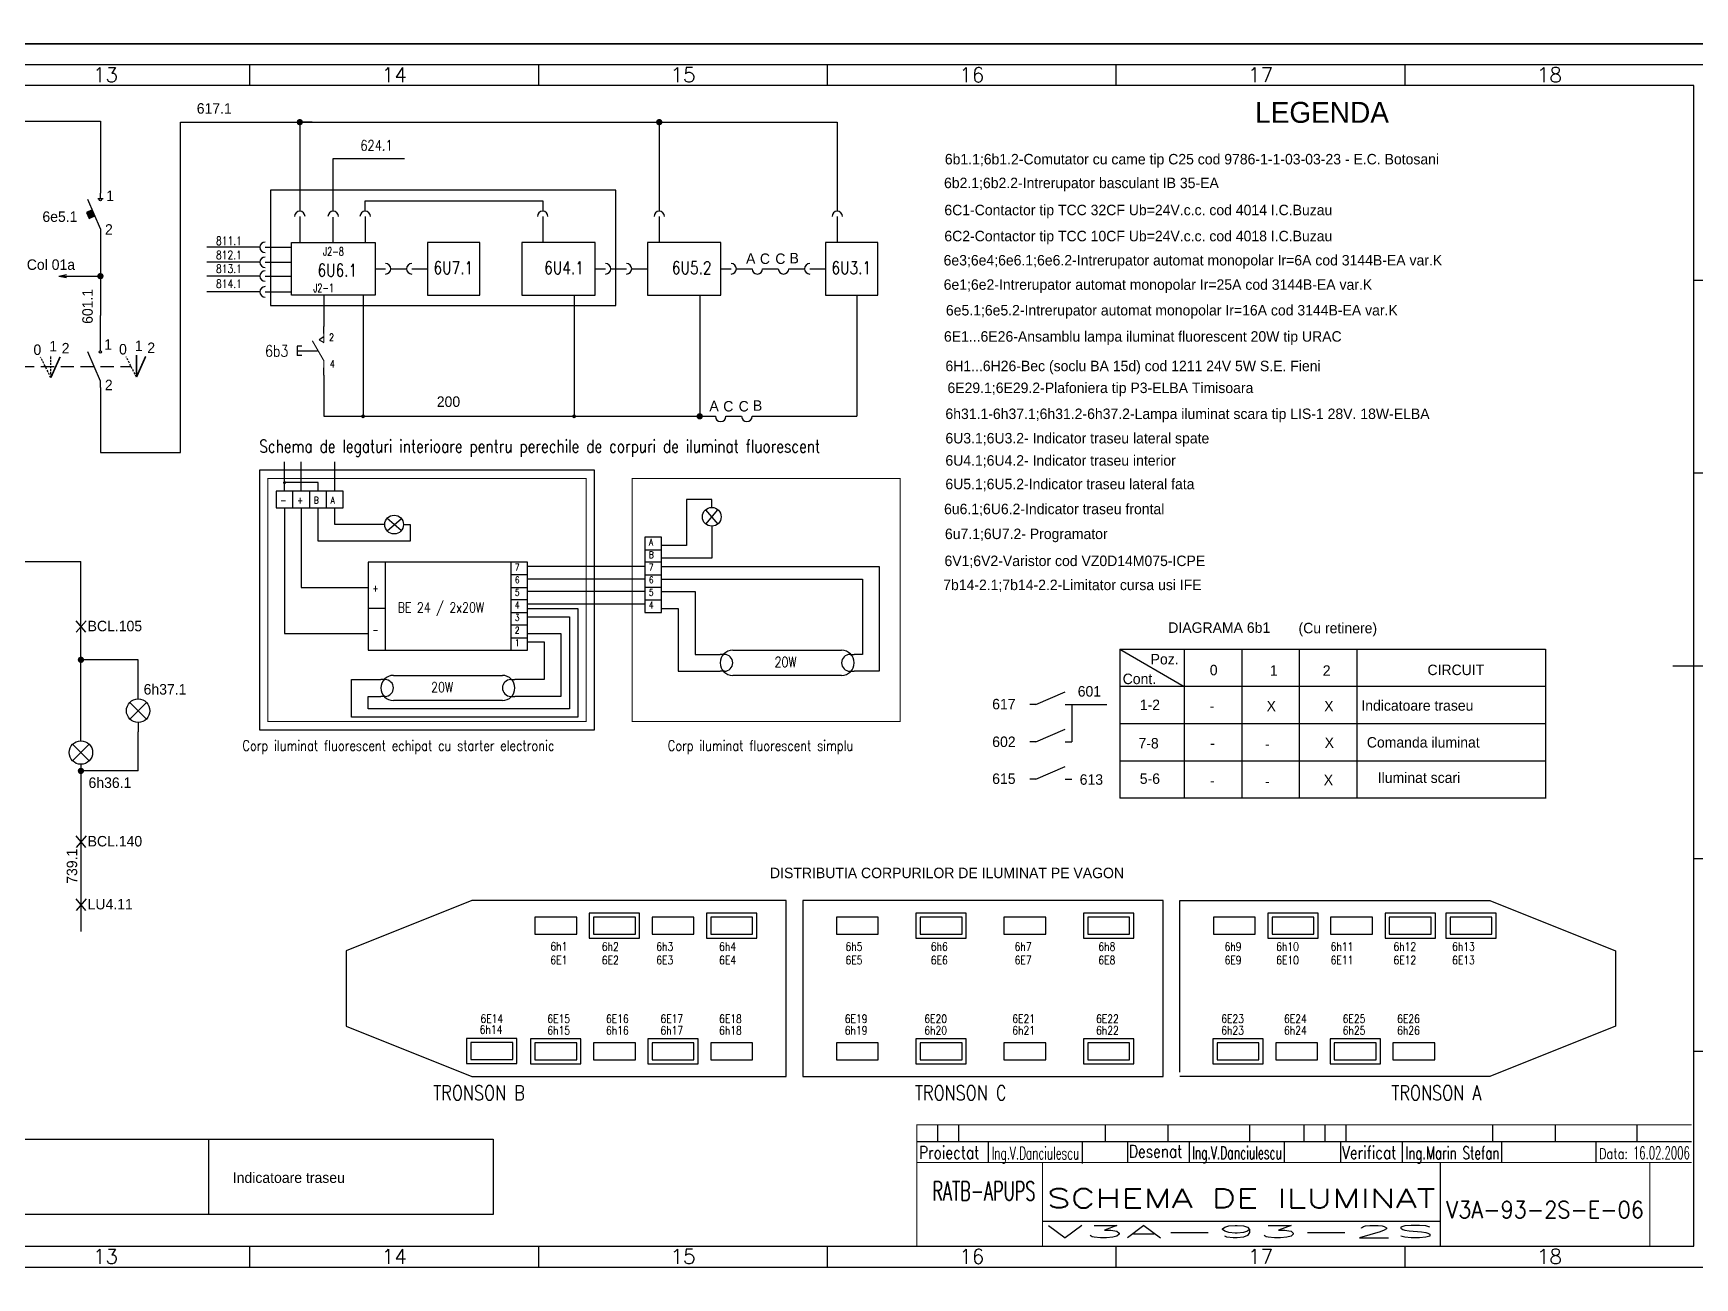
# Model space of a CAD drawing. Header units: millimetres. Extents: x 779 to 5457, y 14 to 905.
# Drawn here: x 1633.7 to 2030.3, y 313.4 to 610.4 of the extents above; entities that cross this region are included whole.
import ezdxf
from ezdxf.enums import TextEntityAlignment as Align

# ---------------------------------------------------------------- set-up
doc = ezdxf.new("R2010")
doc.units = ezdxf.units.MM
doc.linetypes.add('DASHED', pattern=[0.75, 0.5, -0.25])
doc.linetypes.add('HIDDEN2', pattern=[4.7625, 3.175, -1.5875])
doc.layers.add('INDICATOR', color=7, linetype='Continuous')
doc.styles.add('ISO', font='SIMPLEX.shx')
doc.styles.add('ROMANS', font='ROMANS.shx', dxfattribs={"width": 0.8})

# ---------------------------------------------------------------- blocks, each defined once
blk = doc.blocks.new('6a4')
at = {"color": 70}
for p, q in [((-354.73, 287), (-354.73, 292)), ((-285.78, 287), (-285.78, 292)), ((-216.84, 287), (-216.84, 292)), ((-147.9, 287), (-147.9, 292)), ((-78.95, 287), (-78.95, 292)), ((-5, 240.5), (-10, 240.5)), ((-5, 194.5), (-10, 194.5)), ((-15, 148.5), (-5, 148.5)), ((-5, 102.5), (-10, 102.5)), ((-5, 56.5), (-10, 56.5)), ((-354.73, 5), (-354.73, 10)), ((-285.78, 5), (-285.78, 10)), ((-216.84, 5), (-216.84, 10)), ((-147.9, 5), (-147.9, 10)), ((-78.95, 5), (-78.95, 10))]:
    blk.add_line(p, q, dxfattribs=at)
at = {"color": 240}
for points in [[(0, 0), (0, 297), (-1261, 297), (-1261, 0)], [(-5, 5), (-5, 292), (-1256, 292), (-1256, 5)]]:
    blk.add_lwpolyline(points, close=True, dxfattribs=at)
at = {"color": 70}
blk.add_lwpolyline([(-1251, 287), (-1251, 10), (-10, 10), (-10, 287)], close=True, dxfattribs=at)
at = {"color": 50, "style": 'ISO'}
for s, p in [('13', (-389.2, 289.59)), ('14', (-320.26, 289.59)), ('15', (-251.31, 289.59)), ('16', (-182.37, 289.59)), ('17', (-113.42, 289.59)), ('18', (-44.48, 289.59)), ('13', (-389.2, 7.59)), ('14', (-320.26, 7.59)), ('15', (-251.31, 7.59)), ('16', (-182.37, 7.59)), ('17', (-113.42, 7.59)), ('18', (-44.48, 7.59))]:
    blk.add_text(s, height=3.5, dxfattribs=at).set_placement(p, align=Align.MIDDLE)
blk = doc.blocks.new('BUT-REV')
at = {"linetype": 'Continuous'}
for p, q in [((0, -2.5), (0, 0)), ((0, -3.63), (-1.69, -4.63)), ((-1.69, -4.63), (0.01, -5.65)), ((-9.39, -6.89), (-9.39, -10.11)), ((-7.74, -6.89), (-9.39, -6.89)), ((-9.39, -8.5), (-2.27, -8.48)), ((-7.74, -10.11), (-9.39, -10.11)), ((0, -17), (0, -14.5))]:
    blk.add_line(p, q, dxfattribs=at)
at = {"linetype": 'Continuous', "const_width": 0.4, "flags": 128}
blk.add_lwpolyline([(0, -12), (-4.04, -5)], dxfattribs=at)
at = {"linetype": 'Continuous', "const_width": 0.4}
for points in [[(0, -5.71), (0, -2.5)], [(0, -14.5), (0, -12)]]:
    blk.add_lwpolyline(points, dxfattribs=at)
at = {"linetype": 'Continuous', "style": 'ROMANS', "width": 0.8}
for tag, p in [('1', (1.8, -5.02)), ('2', (2.09, -14.29))]:
    blk.add_attdef(tag, p, '', height=2.5, dxfattribs=at)
blk.add_attdef('P1', text='', height=4, dxfattribs=at).set_placement((-12.44, -8.54), align=Align.MIDDLE_RIGHT)
blk = doc.blocks.new('BILUTA')
at = {"linetype": 'Continuous', "flags": 128}
blk.add_lwpolyline([(-0.225, 0, 0.45, 0.45, 1), (0.225, 0, 0.45, 0.45, 1)], format="xyseb", close=True, dxfattribs=at)
blk = doc.blocks.new('indic-el')
at = {"layer": 'INDICATOR', "color": 1}
for p, q in [((-180, 25), (-180, 29)), ((-175, 25), (-175, 29)), ((-140, 25), (-140, 29)), ((-125, 25), (-125, 29)), ((-105.5, 25), (-105.5, 29)), ((-87.5, 25), (-87.5, 29)), ((-82.5, 25), (-82.5, 29)), ((-47.5, 25), (-47.5, 29)), ((-32.5, 25), (-32.5, 29)), ((-13, 25), (-13, 29)), ((-167.9, 20), (-167.9, 25)), ((-145.42, 19.8), (-145.42, 24.8)), ((-134.65, 20.08), (-134.65, 25.08)), ((-119.93, 20), (-119.93, 25)), ((-97.19, 20), (-97.19, 25)), ((-83.77, 20), (-83.77, 25)), ((-69.03, 20), (-69.03, 25)), ((-45.33, 20), (-45.33, 25)), ((-22.83, 20), (-22.83, 25)), ((-155, 6), (-60, 6))]:
    blk.add_line(p, q, dxfattribs=at)
at = {"layer": 'INDICATOR'}
blk.add_line((-92.5, 25), (-92.5, 29), dxfattribs=at)
at = {"layer": 'INDICATOR', "const_width": 0.3, "flags": 128}
for points in [[(0, 29), (-185, 29), (-185, 0)], [(0, 25), (-185, 25)], [(0, 20), (-185, 20)], [(-155, 0), (-155, 20)], [(-60, 0), (-60, 20)], [(-10, 0), (-10, 20)]]:
    blk.add_lwpolyline(points, dxfattribs=at)
at = {"layer": 'INDICATOR', "color": 1, "style": 'ROMANS', "width": 0.8}
for s, height, p in [('Proiectat', 3, (-184.48, 20.88)), ('Desenat', 3, (-134.37, 21.17)), ('Verificat', 3, (-83.49, 20.88)), ('Data:', 2.5, (-22.15, 20.88))]:
    blk.add_text(s, height=height, dxfattribs=at).set_placement(p)
at = {"layer": 'INDICATOR', "style": 'ROMANS', "width": 0.570908}
blk.add_text('RATB-APUPS', height=4.5, dxfattribs=at).set_placement((-181.28, 10.96), (-156.69, 10.96), align=Align.FIT)
at = {"layer": 'INDICATOR', "color": 1, "style": 'ROMANS'}
for tag, height, width, p, p2 in [('DESENAT', 3, 1.116423, (-119.25, 20.84), (-97.88, 20.84)), ('DATA', 3, 1.321041, (-14.04, 20.81), (-0.45, 20.81)), ('PROIECTAT', 3, 0.908325, (-167.12, 20.74), (-146.23, 20.74)), ('VERIFICAT', 3, 1.074468, (-68.34, 20.8), (-45.93, 20.8)), ('NUME_DESEN', 4.5, 2.080219, (-153.9, 9.22), (-61.18, 9.22)), ('NUMAR', 4, 2.383056, (-58.61, 6.76), (-11.4, 6.76)), ('ANS', 3, 11.421134, (-154.04, 2.01), (-61.04, 2.01))]:
    blk.add_attdef(tag, text='', height=height, dxfattribs=dict(at, width=width)).set_placement(p, p2, align=Align.FIT)

msp = doc.modelspace()

# ---------------------------------------------------------------- linework, layer by layer
at = {"color": 1}
for p, q in [((1373.42, 589.49), (1649.71, 589.49)), ((1649.71, 589.49), (1649.71, 572.24)), ((1668.84, 589.22), (1825.62, 589.22)), ((1668.84, 542.97), (1668.84, 589.22)), ((1697.3, 589.22), (1697.3, 567.97)), ((1700.29, 589.22), (1697.3, 589.22)), ((1783.12, 589.22), (1783.12, 567.97)), ((1825.62, 589.22), (1825.62, 567.97)), ((1705.28, 580.53), (1722.29, 580.53)), ((1705.28, 567.97), (1705.28, 580.53)), ((1649.71, 570.99), (1649.71, 572.24)), ((1772.79, 572.97), (1690.29, 572.97)), ((1690.29, 572.97), (1690.29, 545.47)), ((1772.79, 545.47), (1772.79, 572.97)), ((1649.71, 563.74), (1646.71, 570.74)), ((1649.08, 570.99), (1650.34, 570.99)), ((1712.92, 570.47), (1755.29, 570.47)), ((1712.92, 567.97), (1712.92, 570.47)), ((1755.29, 570.47), (1755.29, 567.97)), ((1649.71, 563.74), (1649.71, 562.24)), ((1697.3, 566.72), (1697.3, 560.47)), ((1705.29, 560.47), (1705.29, 566.53)), ((1712.92, 566.72), (1712.92, 560.47)), ((1755.29, 566.72), (1755.29, 560.47)), ((1783.12, 566.72), (1783.12, 560.47)), ((1825.62, 566.72), (1825.62, 560.47)), ((1649.71, 562.24), (1649.7, 543.09)), ((1687.76, 559.35), (1675.08, 559.35)), ((1689.01, 559.35), (1695.26, 559.35)), ((1687.76, 555.79), (1675.08, 555.79)), ((1689.01, 555.79), (1695.26, 555.79)), ((1639.8, 552.48), (1641.59, 552.84)), ((1639.8, 552.48), (1649.7, 552.47)), ((1639.8, 552.48), (1641.59, 552.12)), ((1687.76, 552.49), (1675.08, 552.49)), ((1689.01, 552.49), (1695.26, 552.49)), ((1715.29, 554.22), (1717.79, 554.22)), ((1719.04, 554.22), (1722.79, 554.22)), ((1724.04, 554.22), (1727.79, 554.22)), ((1767.79, 554.22), (1770.29, 554.22)), ((1771.54, 554.22), (1775.29, 554.22)), ((1776.54, 554.22), (1780.29, 554.22)), ((1797.79, 554.22), (1800.29, 554.22)), ((1801.54, 554.22), (1805.29, 554.22)), ((1807.79, 554.22), (1811.54, 554.22)), ((1814.04, 554.22), (1817.79, 554.22)), ((1819.04, 554.22), (1822.79, 554.22)), ((1687.76, 548.72), (1675.08, 548.72)), ((1689.01, 548.72), (1695.26, 548.72)), ((1703.06, 547.97), (1703.06, 540.47)), ((1712.4, 547.97), (1712.4, 540.47)), ((1762.79, 547.97), (1762.79, 540.47)), ((1792.79, 547.97), (1792.79, 540.47)), ((1830.29, 547.97), (1830.29, 540.47)), ((1690.29, 545.47), (1772.79, 545.47)), ((1649.7, 535.92), (1649.7, 543.09)), ((1668.84, 510.42), (1668.84, 542.97)), ((1712.4, 540.47), (1712.4, 518.79)), ((1762.79, 540.47), (1762.79, 519.24)), ((1792.79, 540.47), (1792.79, 519.02)), ((1830.29, 540.47), (1830.29, 519.02)), ((1649.7, 534.67), (1649.7, 535.92)), ((1649.7, 527.42), (1646.7, 534.42)), ((1703.06, 528.84), (1703.06, 519.02)), ((1649.7, 525.92), (1649.7, 527.42)), ((1649.7, 525.92), (1649.7, 510.42)), ((1703.06, 519.02), (1792.79, 519.02)), ((1792.79, 519.02), (1796.54, 519.02)), ((1799.04, 519.02), (1802.79, 519.02)), ((1805.29, 519.02), (1830.29, 519.02)), ((1649.7, 510.42), (1668.84, 510.42)), ((1693.66, 501.19), (1693.66, 508.19)), ((1697.66, 501.19), (1697.66, 508.19)), ((1705.66, 501.19), (1705.66, 508.19)), ((1701.66, 503.19), (1693.66, 503.19)), ((1695.66, 497.19), (1695.66, 501.19)), ((1699.66, 497.19), (1699.66, 501.19)), ((1701.66, 501.19), (1701.66, 503.19)), ((1703.66, 497.19), (1703.66, 501.19)), ((1693.66, 497.19), (1693.66, 467.19)), ((1697.66, 497.19), (1697.66, 478.19)), ((1701.66, 489.19), (1701.66, 497.19)), ((1705.66, 493.19), (1705.66, 497.19)), ((1789.66, 499.19), (1789.66, 488.19)), ((1795.66, 499.19), (1789.66, 499.19)), ((1794.19, 496.72), (1797.09, 493.31)), ((1794.23, 493.32), (1797.14, 496.72)), ((1795.66, 497.28), (1795.66, 499.19)), ((1715.66, 493.19), (1705.66, 493.19)), ((1717.58, 493.19), (1715.66, 493.19)), ((1721.54, 491.75), (1718.13, 494.67)), ((1718.13, 491.72), (1721.55, 494.61)), ((1722.06, 493.19), (1723.66, 493.19)), ((1723.66, 493.19), (1723.66, 489.19)), ((1795.66, 492.8), (1795.66, 491.19)), ((1723.66, 489.19), (1701.66, 489.19)), ((1783.66, 490.19), (1779.66, 490.19)), ((1779.66, 490.19), (1779.66, 472.19)), ((1783.66, 472.19), (1783.66, 490.19)), ((1789.66, 488.19), (1783.66, 488.19)), ((1795.66, 491.19), (1795.66, 485.19)), ((1623.62, 484.34), (1645.04, 484.34)), ((1645.04, 441.58), (1645.04, 484.34)), ((1717.66, 484.19), (1717.66, 463.19)), ((1747.66, 484.19), (1747.66, 463.19)), ((1779.66, 487.19), (1783.66, 487.19)), ((1783.66, 484.19), (1779.66, 484.19)), ((1795.66, 485.19), (1783.66, 485.19)), ((1751.66, 481.19), (1747.66, 481.19)), ((1779.66, 483.19), (1751.66, 483.19)), ((1779.66, 480.19), (1751.66, 480.19)), ((1779.66, 481.19), (1783.66, 481.19)), ((1783.66, 483.19), (1835.66, 483.19)), ((1783.66, 480.19), (1831.66, 480.19)), ((1831.66, 480.19), (1831.66, 462.19)), ((1835.66, 483.19), (1835.66, 458.19)), ((1697.66, 478.19), (1713.66, 478.19)), ((1747.66, 478.19), (1751.66, 478.19)), ((1779.66, 477.19), (1751.66, 477.19)), ((1783.66, 478.19), (1779.66, 478.19)), ((1783.66, 477.19), (1791.66, 477.19)), ((1791.66, 477.19), (1791.66, 462.19)), ((1717.66, 473.19), (1713.66, 473.19)), ((1751.66, 475.19), (1747.66, 475.19)), ((1747.66, 472.19), (1751.66, 472.19)), ((1779.66, 474.19), (1751.66, 474.19)), ((1751.66, 473.19), (1763.66, 473.19)), ((1763.66, 473.19), (1763.66, 447.19)), ((1779.66, 475.19), (1783.66, 475.19)), ((1779.66, 472.19), (1783.66, 472.19)), ((1783.66, 473.19), (1787.66, 473.19)), ((1787.66, 473.19), (1787.66, 458.19)), ((1643.8, 470.24), (1646.15, 467.49)), ((1646.28, 470.24), (1643.93, 467.49)), ((1751.66, 469.19), (1747.66, 469.19)), ((1751.66, 471.19), (1761.66, 471.19)), ((1761.66, 471.19), (1761.66, 449.19)), ((1693.66, 467.19), (1713.66, 467.19)), ((1747.66, 466.19), (1751.66, 466.19)), ((1751.66, 467.19), (1759.66, 467.19)), ((1751.66, 465.19), (1755.66, 465.19)), ((1755.66, 465.19), (1755.66, 456.19)), ((1759.66, 467.19), (1759.66, 452.19)), ((1658.71, 460.91), (1645.04, 460.91)), ((1658.71, 451.56), (1658.71, 460.91)), ((1791.66, 462.19), (1797.66, 462.19)), ((1798.66, 462.19), (1797.66, 462.19)), ((1800.66, 463.19), (1826.66, 463.19)), ((1828.66, 462.19), (1829.66, 462.19)), ((1831.66, 462.19), (1829.66, 462.19)), ((1893.09, 463.46), (1994.74, 463.46)), ((1893.09, 463.46), (1893.09, 427.86)), ((1893.09, 463.46), (1908.44, 454.56)), ((1908.44, 463.46), (1908.44, 427.86)), ((1922.18, 463.46), (1922.18, 427.86)), ((1935.92, 463.46), (1935.92, 427.86)), ((1949.66, 463.46), (1949.66, 427.86)), ((1994.74, 463.46), (1994.74, 427.82)), ((1709.66, 456.19), (1716.66, 456.19)), ((1709.66, 447.19), (1709.66, 456.19)), ((1717.66, 456.19), (1716.66, 456.19)), ((1719.66, 457.19), (1745.66, 457.19)), ((1747.66, 456.19), (1748.66, 456.19)), ((1755.66, 456.19), (1748.66, 456.19)), ((1787.66, 458.19), (1797.66, 458.19)), ((1798.66, 458.19), (1797.66, 458.19)), ((1826.66, 457.19), (1800.66, 457.19)), ((1828.66, 458.19), (1829.66, 458.19)), ((1835.66, 458.19), (1829.66, 458.19)), ((1873, 450.24), (1880, 453.24)), ((1994.74, 454.56), (1893.09, 454.56)), ((1660.69, 446.78), (1656.73, 450.74)), ((1660.69, 450.74), (1656.73, 446.78)), ((1713.66, 452.19), (1716.66, 452.19)), ((1713.66, 449.19), (1713.66, 452.19)), ((1761.66, 449.19), (1713.66, 449.19)), ((1717.66, 452.19), (1716.66, 452.19)), ((1745.66, 451.19), (1719.66, 451.19)), ((1747.66, 452.19), (1748.66, 452.19)), ((1759.66, 452.19), (1748.66, 452.19)), ((1873, 450.24), (1871.62, 450.24)), ((1879.99, 450.24), (1881.62, 450.24)), ((1881.62, 450.24), (1890, 450.24)), ((1881.62, 450.24), (1881.62, 441.34)), ((1658.71, 445.96), (1658.71, 443.76)), ((1763.66, 447.19), (1709.66, 447.19)), ((1873, 441.34), (1880, 444.34)), ((1994.74, 445.66), (1893.09, 445.66)), ((1647.02, 440.76), (1643.06, 436.8)), ((1647.02, 436.8), (1643.06, 440.76)), ((1658.71, 434.4), (1658.71, 443.76)), ((1873, 441.34), (1871.62, 441.34)), ((1879.99, 441.34), (1881.62, 441.34)), ((1994.74, 436.76), (1893.09, 436.76)), ((1645.04, 435.98), (1645.04, 433.78)), ((1658.71, 434.4), (1645.04, 434.4)), ((1645.04, 433.78), (1645.04, 396.11)), ((1873, 432.44), (1871.62, 432.44)), ((1873, 432.44), (1880, 435.44)), ((1879.99, 432.44), (1881.62, 432.44)), ((1994.74, 427.86), (1893.09, 427.86)), ((1643.8, 418.89), (1646.15, 416.14)), ((1646.28, 418.89), (1643.93, 416.14)), ((1643.81, 403.87), (1646.15, 401.12)), ((1646.28, 403.87), (1643.94, 401.12)), ((816.83, 346.49), (1743.49, 346.49)), ((1675.52, 346.49), (1675.52, 328.55)), ((1743.49, 346.49), (1743.49, 328.55)), ((1743.49, 328.55), (816.83, 328.55))]:
    msp.add_line(p, q, dxfattribs=at)
at = {"color": 1, "linetype": 'DASHED'}
for p, q in [((1637.87, 528.27), (1635.43, 533.11)), ((1637.87, 528.27), (1637.87, 533.57)), ((1658.31, 528.38), (1655.87, 533.22))]:
    msp.add_line(p, q, dxfattribs=at)
at = {"color": 1, "linetype": 'HIDDEN2'}
msp.add_line((1625.93, 530.91), (1657.02, 530.93), dxfattribs=at)
at = {"color": 2}
for p, q in [((1738.41, 403.47), (1708.41, 391.47)), ((1813.41, 403.47), (1738.41, 403.47)), ((1813.41, 361.47), (1813.41, 403.47)), ((1907.41, 403.47), (1981.41, 403.47)), ((1907.41, 362.47), (1907.41, 403.47)), ((1981.41, 403.47), (2011.41, 391.47)), ((1708.41, 391.47), (1708.41, 373.47)), ((2011.41, 391.47), (2011.41, 373.47)), ((1708.41, 373.47), (1738.41, 361.47)), ((2011.41, 373.47), (1981.41, 361.47)), ((1738.41, 361.47), (1813.41, 361.47)), ((1981.41, 361.47), (1907.41, 361.47))]:
    msp.add_line(p, q, dxfattribs=at)
at = {"color": 1, "const_width": 0.75}
for points in [[(1696.93, 589.22, 1), (1697.68, 589.22, 1)], [(1782.74, 589.22, 1), (1783.49, 589.22, 1)], [(1649.33, 552.47, 1), (1650.08, 552.47, 1)], [(1792.41, 519.02, 1), (1793.16, 519.02, 1)], [(1644.67, 460.91, 1), (1645.42, 460.91, 1)], [(1644.67, 434.4, 1), (1645.42, 434.4, 1)]]:
    msp.add_lwpolyline(points, format="xyb", close=True, dxfattribs=at)
at = {"color": 1, "flags": 128}
for points in [[(1648.39, 566.85), (1647.76, 568.27), (1646.34, 567.63), (1646.98, 566.22)], [(1715.29, 560.47), (1715.29, 547.97), (1695.29, 547.97), (1695.29, 560.47)], [(1727.79, 560.47), (1727.79, 547.97), (1740.29, 547.97), (1740.29, 560.47)], [(1750.29, 560.47), (1750.29, 547.97), (1767.79, 547.97), (1767.79, 560.47)], [(1780.29, 560.47), (1780.29, 547.97), (1797.79, 547.97), (1797.79, 560.47)], [(1822.79, 560.47), (1822.79, 547.97), (1835.29, 547.97), (1835.29, 560.47)], [(1767.66, 444.19), (1767.66, 506.19), (1687.66, 506.19), (1687.66, 444.19)], [(1691.66, 501.19), (1691.66, 497.19), (1707.66, 497.19), (1707.66, 501.19)], [(1751.66, 463.19), (1751.66, 484.19), (1713.66, 484.19), (1713.66, 463.19)]]:
    msp.add_lwpolyline(points, close=True, dxfattribs=at)
at = {"color": 1, "const_width": 0.4, "flags": 128}
for points in [[(1637.87, 528.27), (1640.08, 533.22)], [(1658.31, 528.38), (1660.51, 533.33)]]:
    msp.add_lwpolyline(points, dxfattribs=at)
at = {"color": 1, "const_width": 0.4}
msp.add_lwpolyline([(1658.31, 528.38), (1658.31, 533.67)], dxfattribs=at)
at = {"color": 1, "const_width": 0.24, "flags": 128}
for points in [[(1765.66, 446.19), (1765.66, 504.19), (1689.66, 504.19), (1689.66, 446.19)], [(1776.66, 504.19), (1776.66, 446.19), (1840.66, 446.19), (1840.66, 504.19)]]:
    msp.add_lwpolyline(points, close=True, dxfattribs=at)
at = {"color": 2, "flags": 128}
for points in [[(1903.41, 361.47), (1903.41, 403.47), (1817.41, 403.47), (1817.41, 361.47)], [(1763.41, 395.47), (1763.41, 399.47), (1753.41, 399.47), (1753.41, 395.47)], [(1766.41, 400.47), (1766.41, 394.47), (1778.41, 394.47), (1778.41, 400.47)], [(1777.41, 395.47), (1777.41, 399.47), (1767.41, 399.47), (1767.41, 395.47)], [(1791.41, 395.47), (1791.41, 399.47), (1781.41, 399.47), (1781.41, 395.47)], [(1794.41, 400.47), (1794.41, 394.47), (1806.41, 394.47), (1806.41, 400.47)], [(1805.41, 395.47), (1805.41, 399.47), (1795.41, 399.47), (1795.41, 395.47)], [(1835.41, 395.47), (1835.41, 399.47), (1825.41, 399.47), (1825.41, 395.47)], [(1844.41, 400.47), (1844.41, 394.47), (1856.41, 394.47), (1856.41, 400.47)], [(1855.41, 395.47), (1855.41, 399.47), (1845.41, 399.47), (1845.41, 395.47)], [(1875.41, 395.47), (1875.41, 399.47), (1865.41, 399.47), (1865.41, 395.47)], [(1884.41, 400.47), (1884.41, 394.47), (1896.41, 394.47), (1896.41, 400.47)], [(1895.41, 395.47), (1895.41, 399.47), (1885.41, 399.47), (1885.41, 395.47)], [(1925.41, 395.47), (1925.41, 399.47), (1915.41, 399.47), (1915.41, 395.47)], [(1928.41, 400.47), (1928.41, 394.47), (1940.41, 394.47), (1940.41, 400.47)], [(1939.41, 395.47), (1939.41, 399.47), (1929.41, 399.47), (1929.41, 395.47)], [(1953.41, 395.47), (1953.41, 399.47), (1943.41, 399.47), (1943.41, 395.47)], [(1956.41, 400.47), (1956.41, 394.47), (1968.41, 394.47), (1968.41, 400.47)], [(1967.41, 395.47), (1967.41, 399.47), (1957.41, 399.47), (1957.41, 395.47)], [(1970.92, 400.47), (1970.92, 394.47), (1982.92, 394.47), (1982.92, 400.47)], [(1981.92, 395.47), (1981.92, 399.47), (1971.92, 399.47), (1971.92, 395.47)], [(1737.14, 370.55), (1737.14, 364.55), (1749.14, 364.55), (1749.14, 370.55)], [(1748.14, 365.55), (1748.14, 369.55), (1738.14, 369.55), (1738.14, 365.55)], [(1752.41, 370.47), (1752.41, 364.47), (1764.41, 364.47), (1764.41, 370.47)], [(1763.41, 365.47), (1763.41, 369.47), (1753.41, 369.47), (1753.41, 365.47)], [(1777.41, 365.47), (1777.41, 369.47), (1767.41, 369.47), (1767.41, 365.47)], [(1780.41, 370.47), (1780.41, 364.47), (1792.41, 364.47), (1792.41, 370.47)], [(1791.41, 365.47), (1791.41, 369.47), (1781.41, 369.47), (1781.41, 365.47)], [(1805.41, 365.47), (1805.41, 369.47), (1795.41, 369.47), (1795.41, 365.47)], [(1835.41, 365.47), (1835.41, 369.47), (1825.41, 369.47), (1825.41, 365.47)], [(1844.41, 370.47), (1844.41, 364.47), (1856.41, 364.47), (1856.41, 370.47)], [(1855.41, 365.47), (1855.41, 369.47), (1845.41, 369.47), (1845.41, 365.47)], [(1875.41, 365.47), (1875.41, 369.47), (1865.41, 369.47), (1865.41, 365.47)], [(1884.41, 370.47), (1884.41, 364.47), (1896.41, 364.47), (1896.41, 370.47)], [(1895.41, 365.47), (1895.41, 369.47), (1885.41, 369.47), (1885.41, 365.47)], [(1915.29, 370.47), (1915.29, 364.47), (1927.29, 364.47), (1927.29, 370.47)], [(1926.29, 365.47), (1926.29, 369.47), (1916.29, 369.47), (1916.29, 365.47)], [(1940.29, 365.47), (1940.29, 369.47), (1930.29, 369.47), (1930.29, 365.47)], [(1943.29, 370.47), (1943.29, 364.47), (1955.29, 364.47), (1955.29, 370.47)], [(1954.29, 365.47), (1954.29, 369.47), (1944.29, 369.47), (1944.29, 365.47)], [(1968.29, 365.47), (1968.29, 369.47), (1958.29, 369.47), (1958.29, 365.47)]]:
    msp.add_lwpolyline(points, close=True, dxfattribs=at)
at = {"color": 1}
for centre, radius in [((1649.71, 570.72), 0.273), ((1649.7, 534.4), 0.273), ((1795.66, 495.04), 2.24), ((1719.82, 493.19), 2.24), ((1658.71, 448.76), 2.8), ((1645.04, 438.78), 2.8)]:
    msp.add_circle(centre, radius, dxfattribs=at)
for centre, radius, start, end in [((1697.3, 566.72), 1.25, 0, 180), ((1705.28, 566.72), 1.25, 0, 180), ((1712.92, 566.72), 1.25, 0, 180), ((1755.29, 566.72), 1.25, 0, 180), ((1783.12, 566.72), 1.25, 0, 180), ((1825.62, 566.72), 1.25, 0, 180), ((1689.01, 559.35), 1.25, 90, 270), ((1689.01, 555.79), 1.25, 90, 270), ((1717.79, 554.22), 1.25, 270, 90), ((1724.04, 554.22), 1.25, 90, 270), ((1770.29, 554.22), 1.25, 270, 90), ((1775.29, 554.22), 1.25, 270, 90), ((1800.29, 554.22), 1.25, 270, 90), ((1819.04, 554.22), 1.25, 90, 270), ((1689.01, 552.49), 1.25, 90, 270), ((1806.54, 554.22), 1.25, 180, 0), ((1812.79, 554.22), 1.25, 180, 0), ((1689.01, 548.72), 1.25, 90, 270), ((1797.79, 519.02), 1.25, 180, 0), ((1804.04, 519.02), 1.25, 180, 0), ((1800.66, 460.19), 3, 90, 270), ((1798.66, 460.19), 2, 270, 90), ((1826.66, 460.19), 3, 270, 90), ((1828.66, 460.19), 2, 90, 270), ((1719.66, 454.19), 3, 90, 270), ((1717.66, 454.19), 2, 270, 90), ((1745.66, 454.19), 3, 270, 90), ((1747.66, 454.19), 2, 90, 270)]:
    msp.add_arc(centre, radius, start, end, dxfattribs=at)
msp.add_solid([(1646.98, 566.22), (1646.34, 567.63), (1648.39, 566.85), (1647.76, 568.27)], dxfattribs=at)

# ---------------------------------------------------------------- block references
for name, p in [('6a4', (2881.12, 607.94)), ('6a4', (2040.12, 310.94)), ('BILUTA', (1712.4, 519.02)), ('BILUTA', (1762.79, 519.02))]:
    msp.add_blockref(name, p, dxfattribs=at)
at = {"color": 1, "xscale": 0.6839999999999691, "yscale": 0.6839999999999691, "zscale": 0.6839999999999691}
msp.add_blockref('BUT-REV', (1703.06, 540.47), dxfattribs=at).add_auto_attribs({'P1': '6b3', '2': '4', '1': '2'})
at = {"color": 1, "xscale": 0.8000000000000007, "yscale": 0.8000000000000007, "zscale": 0.8000000000000007}
msp.add_blockref('BILUTA', (1693.66, 503.19), dxfattribs=at)
at = {"color": 1}
ref = msp.add_blockref('indic-el', (2029.62, 320.94), dxfattribs=at)
ref.add_attrib('NUME_DESEN', 'SCHEMA DE ILUMINAT', dxfattribs={"layer": 'INDICATOR', "color": 1, "height": 4.5, "style": 'ROMANS', "width": 1.272605}).set_placement((1875.72, 330.16), (1968.44, 330.16), align=Align.FIT)
ref.add_attrib('ANS', 'V3A-93-2S', dxfattribs={"layer": 'INDICATOR', "color": 1, "height": 3, "style": 'ROMANS', "width": 3.518944}).set_placement((1875.58, 322.95), (1968.58, 322.95), align=Align.FIT)
ref.add_attrib('NUMAR', 'V3A-93-2S-E-06', dxfattribs={"layer": 'INDICATOR', "color": 1, "height": 4, "style": 'ROMANS', "width": 0.83729}).set_placement((1971.01, 327.7), (2018.21, 327.7), align=Align.FIT)
ref.add_attrib('DESENAT', 'Ing.V.Danciulescu', dxfattribs={"layer": 'INDICATOR', "color": 1, "height": 3, "style": 'ROMANS', "width": 0.566669}).set_placement((1910.37, 341.78), (1931.74, 341.78), align=Align.FIT)
ref.add_attrib('VERIFICAT', 'Ing.Marin Stefan', dxfattribs={"layer": 'INDICATOR', "color": 1, "height": 3, "style": 'ROMANS', "width": 0.612783}).set_placement((1961.28, 341.74), (1983.69, 341.74), align=Align.FIT)
ref.add_attrib('DATA', '16.02.2006', dxfattribs={"layer": 'INDICATOR', "color": 1, "height": 3, "style": 'ROMANS', "width": 0.537373}).set_placement((2015.58, 341.75), (2029.17, 341.75), align=Align.FIT)
ref.add_attrib('PROIECTAT', 'Ing.V.Danciulescu', dxfattribs={"layer": 'INDICATOR', "color": 1, "height": 3, "style": 'ROMANS', "width": 0.553941}).set_placement((1862.49, 341.68), (1883.39, 341.68), align=Align.FIT)

# ---------------------------------------------------------------- texts
for s, p in [('617.1', (1672.7, 591.25)), ('6b1.1;6b1.2-Comutator cu came tip C25 cod 9786-1-1-03-03-23 - E.C. Botosani', (1851.3, 579.14)), ('6b2.1;6b2.2-Intrerupator basculant IB 35-EA', (1851.11, 573.47)), ('1', (1651.08, 570.39)), ('6e5.1', (1635.85, 565.42)), ('6C1-Contactor tip TCC 32CF Ub=24V.c.c. cod 4014 I.C.Buzau', (1851.19, 567.01)), ('2', (1650.8, 562.37)), ('6C2-Contactor tip TCC 10CF Ub=24V.c.c. cod 4018 I.C.Buzau', (1851.19, 560.79)), ('Col 01a', (1632.12, 553.97)), ('A', (1803.84, 555.44)), ('C', (1807.15, 555.38)), ('C', (1810.83, 555.38)), ('B', (1814.23, 555.53)), ('6e3;6e4;6e6.1;6e6.2-Intrerupator automat monopolar Ir=6A cod 3144B-EA var.K', (1851.01, 555.02)), ('6e1;6e2-Intrerupator automat monopolar Ir=25A cod 3144B-EA var.K', (1851.03, 549.21)), ('6e5.1;6e5.2-Intrerupator automat monopolar Ir=16A cod 3144B-EA var.K', (1851.56, 543.09)), ('0', (1633.72, 533.67)), ('1', (1637.5, 534.5)), ('2', (1640.46, 534.03)), ('1', (1650.6, 534.91)), ('0', (1654.15, 533.78)), ('1', (1657.94, 534.61)), ('2', (1660.9, 534.13)), ('6E1...6E26-Ansamblu lampa iluminat fluorescent 20W tip URAC ', (1851.09, 536.83)), ('6H1...6H26-Bec (soclu BA 15d) cod 1211 24V 5W S.E. Fieni', (1851.45, 529.79)), ('2', (1650.77, 525.25)), ('200', (1730.01, 521.27)), ('6E29.1;6E29.2-Plafoniera tip P3-ELBA Timisoara', (1851.93, 524.57)), ('A', (1795.09, 520.24)), ('C', (1798.4, 520.17)), ('C', (1802.08, 520.17)), ('B', (1805.48, 520.33)), ('6h31.1-6h37.1;6h31.2-6h37.2-Lampa iluminat scara tip LIS-1 28V. 18W-ELBA ', (1851.44, 518.37)), ('6U3.1;6U3.2- Indicator traseu lateral spate', (1851.44, 512.55)), ('6U4.1;6U4.2- Indicator traseu interior ', (1851.44, 507.24)), ('6U5.1;6U5.2-Indicator traseu lateral fata', (1851.44, 501.62)), ('6u6.1;6U6.2-Indicator traseu frontal ', (1851.12, 495.66)), ('6u7.1;6U7.2- Programator ', (1851.33, 489.72)), ('6V1;6V2-Varistor cod VZ0D14M075-ICPE', (1851.22, 483.28)), ('7b14-2.1;7b14-2.2-Limitator cursa usi IFE', (1850.91, 477.54)), ('BCL.105', (1646.65, 467.72)), ('DIAGRAMA 6b1', (1904.65, 467.34)), ('(Cu retinere)', (1935.74, 467.24)), ('Poz.', (1900.43, 459.81)), ('Cont.', (1893.76, 455.11)), ('0', (1914.56, 457.22)), ('1', (1928.89, 457.1)), ('2', (1941.53, 457.1)), ('CIRCUIT', (1966.53, 457.26)), ('6h37.1', (1660.02, 452.62)), ('601', (1883.03, 452.14)), ('617', (1862.61, 449.09)), ('1-2', (1897.84, 448.91)), ('-', (1914.5, 448.64)), ('X', (1928.13, 448.61)), ('X', (1941.87, 448.61)), ('Indicatoare traseu', (1950.74, 448.76)), ('602', (1862.62, 440.1)), ('7-8', (1897.53, 439.75)), ('-', (1914.65, 439.77)), ('-', (1927.75, 439.56)), ('X', (1941.98, 439.87)), ('Comanda iluminat', (1952.05, 439.97)), ('6h36.1', (1646.86, 430.33)), ('615', (1862.61, 431.29)), ('613', (1883.5, 431.09)), ('5-6', (1897.84, 431.3)), ('X', (1941.77, 430.99)), ('Iluminat scari', (1954.66, 431.54)), ('-', (1914.58, 430.84)), ('-', (1927.75, 430.66)), ('BCL.140', (1646.65, 416.37)), ('LU4.11', (1646.65, 401.35)), ('Indicatoare traseu', (1681.3, 336.08))]:
    msp.add_text(s, height=2.5, dxfattribs=at).set_placement(p)
at = {"color": 3}
msp.add_text('LEGENDA', height=5, dxfattribs=at).set_placement((1925.38, 589.06))
at = {"color": 1, "style": 'ROMANS'}
for s, height, width, p in [('624.1', 2.5, 0.8, (1711.75, 582.42)), ('811.1', 2, 0.8, (1677.3, 559.9)), ('J2-8', 2, 0.7, (1702.88, 557.36)), ('812.1', 2, 0.8, (1677.3, 556.53)), ('6U6.1', 3, 0.8, (1701.54, 552.38)), ('6U7.1', 3, 0.8, (1729.24, 552.97)), ('6U4.1', 3, 0.8, (1755.66, 552.97)), ('6U5.2', 3, 0.8, (1786.14, 552.97)), ('6U3.1', 3, 0.8, (1824.24, 552.97)), ('813.1', 2, 0.8, (1677.3, 553.24)), ('814.1', 2, 0.8, (1677.3, 549.67)), ('J2-1', 2, 0.7, (1700.54, 548.66)), ('Schema de legaturi interioare pentru perechile de corpuri de iluminat fluorescent', 3, 0.8, (1687.62, 510.37)), ('-', 1.6, 0.8, (1692.66, 498.19)), ('+', 1.6, 0.8, (1696.66, 498.19)), ('B', 1.6, 0.8, (1700.66, 498.19)), ('A', 1.6, 0.8, (1704.66, 498.19)), ('A', 1.6, 0.8, (1780.66, 488.19)), ('B', 1.6, 0.8, (1780.66, 485.19)), ('7', 1.6, 0.8, (1748.66, 482.19)), ('6', 1.6, 0.8, (1748.66, 479.19)), ('7', 1.6, 0.8, (1780.66, 482.19)), ('6', 1.6, 0.8, (1780.66, 479.19)), ('+', 1.6, 0.8, (1714.66, 477.19)), ('5', 1.6, 0.8, (1748.66, 476.19)), ('5', 1.6, 0.8, (1780.66, 476.19)), ('BE 24 / 2x20W', 2.4, 0.8, (1720.66, 472.19)), ('4', 1.6, 0.8, (1748.66, 473.19)), ('4', 1.6, 0.8, (1780.66, 473.19)), ('3', 1.6, 0.8, (1748.66, 470.19)), ('2', 1.6, 0.8, (1748.66, 467.19)), ('-', 1.6, 0.8, (1714.66, 467.19)), ('1', 1.6, 0.8, (1748.66, 464.19)), ('20W', 2.4, 0.8, (1810.66, 459.19)), ('20W', 2.4, 0.8, (1728.66, 453.19)), ('Corp iluminat fluorescent echipat cu starter electronic', 2.5, 0.8, (1683.6, 439.19)), ('Corp iluminat fluorescent simplu', 2.5, 0.8, (1785.15, 439.19))]:
    msp.add_text(s, height=height, dxfattribs=dict(at, width=width)).set_placement(p)
at = {"color": 1}
for s, p in [('601.1', (1647.87, 541.08)), ('739.1', (1644.15, 407.46))]:
    msp.add_text(s, height=2.5, rotation=90, dxfattribs=at).set_placement(p)
at = {"color": 2}
msp.add_text('DISTRIBUTIA CORPURILOR DE ILUMINAT PE VAGON', height=2.5, dxfattribs=at).set_placement((1809.56, 408.8))
at = {"color": 2, "style": 'ROMANS', "width": 0.8}
for s, height, p in [('6h1', 2, (1757.14, 391.53)), ('6h2', 2, (1769.41, 391.47)), ('6h3', 2, (1782.41, 391.47)), ('6h4', 2, (1797.41, 391.47)), ('6h5', 2, (1827.59, 391.47)), ('6h6', 2, (1847.96, 391.47)), ('6h7', 2, (1867.96, 391.47)), ('6h8', 2, (1887.96, 391.47)), ('6h9', 2, (1918.09, 391.47)), ('6h10', 2, (1930.41, 391.47)), ('6h11', 2, (1943.41, 391.47)), ('6h12', 2, (1958.41, 391.47)), ('6h13', 2, (1972.41, 391.47)), ('6E1', 2, (1757.13, 388.27)), ('6E2', 2, (1769.41, 388.24)), ('6E3', 2, (1782.41, 388.24)), ('6E4', 2, (1797.41, 388.24)), ('6E5', 2, (1827.59, 388.24)), ('6E6', 2, (1847.96, 388.24)), ('6E7', 2, (1867.96, 388.24)), ('6E8', 2, (1887.96, 388.24)), ('6E9', 2, (1918.09, 388.24)), ('6E10', 2, (1930.41, 388.24)), ('6E11', 2, (1943.41, 388.24)), ('6E12', 2, (1958.41, 388.24)), ('6E13', 2, (1972.41, 388.24)), ('6h14', 2, (1740.25, 371.67)), ('6E14', 2, (1740.44, 374.28)), ('6E15', 2, (1756.41, 374.24)), ('6h15', 2, (1756.41, 371.47)), ('6E16', 2, (1770.41, 374.24)), ('6h16', 2, (1770.41, 371.47)), ('6E17', 2, (1783.41, 374.24)), ('6h17', 2, (1783.41, 371.47)), ('6E18', 2, (1797.41, 374.24)), ('6h18', 2, (1797.41, 371.47)), ('6E19', 2, (1827.41, 374.24)), ('6h19', 2, (1827.41, 371.47)), ('6E20', 2, (1846.41, 374.24)), ('6h20', 2, (1846.41, 371.47)), ('6E21', 2, (1867.41, 374.24)), ('6h21', 2, (1867.41, 371.47)), ('6E22', 2, (1887.41, 374.24)), ('6h22', 2, (1887.41, 371.47)), ('6E23', 2, (1917.29, 374.24)), ('6h23', 2, (1917.29, 371.47)), ('6E24', 2, (1932.29, 374.24)), ('6h24', 2, (1932.29, 371.47)), ('6E25', 2, (1946.29, 374.24)), ('6h25', 2, (1946.29, 371.47)), ('6E26', 2, (1959.29, 374.24)), ('6h26', 2, (1959.29, 371.47)), ('TRONSON B', 3.5, (1729.16, 355.82)), ('TRONSON C', 3.5, (1844.16, 355.82)), ('TRONSON A', 3.5, (1957.91, 355.82))]:
    msp.add_text(s, height=height, dxfattribs=at).set_placement(p)

doc.saveas('drawing.dxf')
